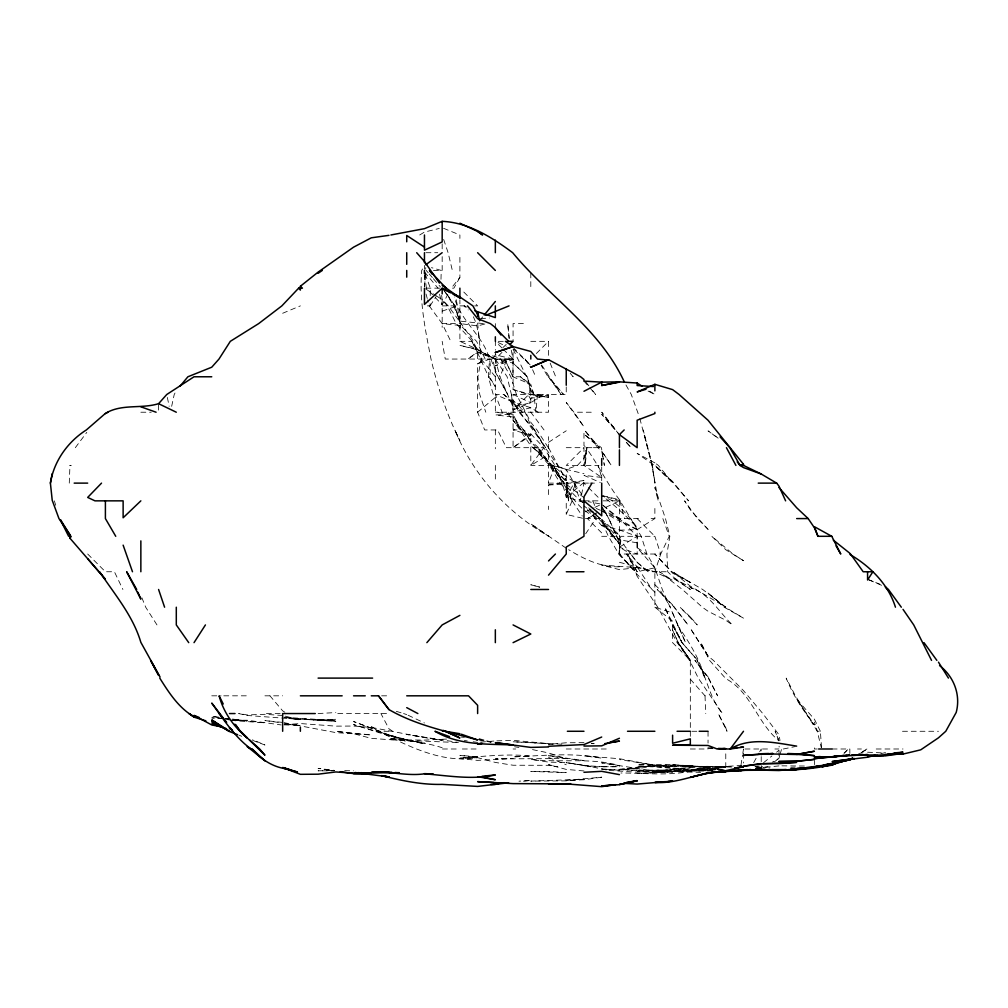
<?xml version="1.0" encoding="UTF-8"?>
<svg xmlns="http://www.w3.org/2000/svg" width="1008" height="1008" viewBox="0 0 1008 1008"><rect width="100%" height="100%" fill="white"/><g stroke="black" fill="none" stroke-linecap="round" stroke-linejoin="round"><path stroke-width="0.75" stroke-dasharray="5 3.75" d="M437.119 296.377L442.172 299.678L447.338 305.878L456.158 323.606L472.298 341.334L488.628 376.778L495.344 386.656L489.447 376.778C496.591 343.199 461.047 326.176 454.369 297.02M511.27 350.192L513.072 359.05L512.858 376.778L530.8 384.338L533.9 394.506L535.954 412.222L537.415 394.506M427.329 305.878L430.063 305.878L430.139 301.442M430.227 295.533L430.34 288.149L425.527 274.882M440.987 279.292L441.239 270.434L431.449 267.637M69.275 483.122L69.955 465.406L71.039 465.406L69.955 465.406M591.923 447.678L585.938 447.678L585.22 465.406L586.946 447.678L583.972 445.687L583.972 429.95M530.8 435.267L513.072 429.95L523.631 429.95L530.8 435.267L513.072 447.678L513.072 414.351L495.344 414.968L513.072 416.984L523.631 429.95L530.8 441.151L521.023 429.95L513.072 414.351L495.344 412.222L495.344 397.379L493.24 394.506L488.338 376.778L489.586 359.05L477.628 363.863L477.628 412.222L484.672 429.95L497.587 429.95L506.356 447.678L543.803 447.678L554.98 465.406L566.244 469.35L583.972 473.697M619.429 562.275L654.872 571.788L660.719 554.022L654.872 536.306L620.764 536.306L618.912 554.022L660.719 554.022L669.249 536.306L662.861 518.578M619.429 553.329L620.764 536.306M424.595 286.675L425.754 267.611M583.972 482.416L566.244 497.057L568.008 483.122L566.244 482.882L583.972 480.551L574.119 483.122L566.244 497.057L583.972 502.564M740.956 765.248L742.581 754.904M742.808 753.43L743.501 748.994L743.501 762.98M639.828 418.433L652.037 465.406L658.161 500.85L654.872 487.494L665.482 518.578L669.816 536.306L666.931 554.022L667.699 571.75L672.601 576.538L690.329 589.478L672.601 577.786L694.651 589.478L690.329 587.563C709.254 593.573 718.792 611.869 732.425 624.922L725.773 620.26L708.044 611.251L702.362 607.207L682.366 589.478L659.434 571.75L672.601 580.343L654.872 571.788L637.144 566.861L626.535 554.022L637.144 571.75L654.872 567.794L662.294 589.478L685.566 642.65L672.601 612.94L654.872 607.207L654.872 567.794L646.934 554.022L641.239 536.306L619.429 499.703C606.677 483.16 598.248 464.423 585.938 447.678M477.628 323.051L481.194 359.05L477.905 376.778L479.758 394.506L485.818 412.222M774.043 762.086L778.945 758.369L779.134 746.26M582.725 500.85L580.243 500.85L583.972 483.122L587.299 486.448M171.662 406.325L174.22 394.506L176.299 390.625M459.9 327.902L461.084 323.606L448.295 305.878L442.172 299.678L441.643 295.357M779.713 755.698L778.945 758.369L772.355 762.161M780.091 754.349L781.603 748.994L781.074 746.147M530.8 387.992L528.872 394.506L513.072 410.054L511.409 394.506L507.137 376.778L495.344 359.05L477.628 349.877L459.9 345.379L477.628 349.398L494.941 359.05L477.628 349.877L477.628 359.05M588.458 483.122L548.528 483.122L554.98 465.406L530.8 465.406L530.8 433.856L513.072 447.678M513.072 352.523L513.072 389.554L530.8 394.506L548.528 395.879L530.8 398.198L543.766 394.506L530.8 402.709L513.072 407.068L499.981 376.778L506.961 359.05L495.344 365.942L513.072 359.478L504.718 359.05L512.858 376.778L520.506 376.778L530.8 384.338M582.498 518.238L566.244 514.433L572.116 500.85L566.244 484.042L568.575 500.85L572.116 500.85L582.284 516.046M548.289 447.678L536.924 429.95L530.8 422.302L516.461 394.506L510.804 376.778L500.611 359.05L495.344 356.542L477.628 352.422L467.863 359.05L477.628 351.792L495.344 359.05L513.072 363.082L527.486 376.778L530.8 389.781L533.131 394.506L548.528 397.505L530.8 394.506L527.486 376.778L513.072 363.082M424.809 274.882L426.371 288.149L442.172 304.794L447.779 294.55M753.694 762.64L758.961 753.089M759.717 751.729L761.216 748.994L761.216 755.105M459.9 277.376L453.902 288.149L451.282 288.149L459.9 277.376L459.9 255.793M430.063 305.878L436.615 295.747M585.673 533.774L595.854 518.578L588.357 507.188M75.323 447.678L86.801 432.369M479.506 320.771L483.273 316.184M501.997 352.409L495.344 359.05L499.981 376.778M536.344 353.518L548.528 341.334L548.528 357.575M552.409 465.406L566.244 469.35L577.458 465.406L583.972 458.275L586.946 447.678L583.972 465.406L583.972 447.678L566.244 465.406L583.972 465.406L601.7 477.464L598.235 465.406M844.074 753.266L848.421 748.994L844.074 753.102M502.942 347.558L506.192 344.446M477.628 412.222L495.344 397.379M763.585 762.653L771.863 756M776.588 752.207L778.945 750.305M548.528 442.348L566.244 430.781M601.7 532.904L587.437 518.578L596.509 512.669M477.628 363.863L485.163 359.05L476.57 341.334L459.9 324.765M866.88 748.994L860.328 753.152L867.573 748.994M619.429 530.17L637.144 529.666L654.872 518.578L654.872 506.407M419.706 234.977L424.456 232.079L439.223 228.463M585.459 518.578L600.466 518.578L619.429 544.295L613.343 536.306L619.429 539.053L630.794 554.022L619.429 547.13L637.144 536.306L619.429 518.578L601.7 504.214L588.407 501.694M587.437 518.578L596.509 513.702M585.333 511.787L593.523 507.994M594.884 507.364L601.7 504.214L619.429 519.838M282.656 313.274L300.371 305.878M513.072 410.054L530.8 402.709L530.8 389.781M442.172 311.132L457.456 305.878L455.679 297.02M484.848 323.996L477.628 325.937L460.404 323.606L454.91 305.878L443.797 289.422M767.92 766.723L755.32 768.575L770.087 767.957M637.144 767.252L654.872 765.727L637.144 768.802L619.429 769.734C654.179 763.85 689.548 763.371 724.298 769.923M880.866 753.606L885.301 752.674M783.304 748.994L795.186 746.588M755.32 768.726L761.216 767.655L755.32 768.121M446.607 739.078L424.456 740.099L389 739.658L371.272 738.347L353.556 733.685L335.828 731.279L371.272 734.958L335.828 732.614L301.858 726.188M650.462 766.723L672.601 765.286L702.135 766.723L672.601 765.047L690.329 765.866L721.35 769.545M858.715 753.48L863.138 752.85M756.794 768.587L761.216 767.97L755.32 768.398M548.528 494.6L548.528 484.949L562.288 483.122L566.244 497.057M637.144 567.643L619.429 569.633L601.7 565.06L637.144 567.643L654.872 571.75M523.417 781.187L530.8 780.469L518.981 781.175M778.945 765.904L755.32 768.285M755.458 766.319L758.344 766.042M480.577 742.153L493.87 741.056M754.954 766.483L759.654 766.118M742.027 765.362L721.879 766.723M284.13 724.689L300.371 723.555L335.828 726.138L353.556 726.05L371.272 727.373L424.456 737.566L442.172 740.275L406.728 734.467L458.426 742.417M480.577 318.604L489.447 317.999M318.1 713.551L335.828 712.555M548.528 484.949L566.244 484.294L583.972 497.637L574.119 483.122L566.244 469.35L566.244 500.85M496.831 740.88L513.072 740.3L548.528 743.652L513.072 741.775L563.296 744.307M790.763 767.315L795.199 767.176M617.072 766.723L592.868 766.723L566.244 762.577L548.528 762.124L530.8 759.339C560.196 763.195 590.323 757.172 619.429 765.576L601.7 762.892L654.872 771.183L700.661 772.355M715.441 769.847L690.329 769.318L724.298 769.28M712.48 770.578L654.872 771.914C677.111 771.133 699.035 768.587 721.35 769.381C693.227 771.952 665.267 766.647 637.144 766.13C660.933 765.185 684.331 770.931 708.044 769.608L690.329 770.288L672.601 768.928L700.283 766.723L725.773 766.723L725.773 752.636M331.393 770.578L318.1 770.83L334.354 770.818L318.1 768.373L334.354 770.377M781.906 765.841L805.543 766.042M705.323 766.723L672.601 766.672L637.144 764.24L672.601 764.606L703.975 766.723M233.906 720.317L247.199 720.229L281.182 724.941M583.972 742.644L566.244 742.77L548.528 744.408L555.912 744.66M425.93 252.706L437.749 252.706M433.453 270.434L442.172 270.434L442.172 255.629M425.93 288.149L440.735 288.149M442.172 305.878L457.456 305.878L459.9 323.606M459.9 305.878L465.809 305.878M474.68 305.878L477.628 305.878L462.118 290.367M483.399 323.606L459.9 321.086L453.65 305.878L445.234 291.955M523.391 323.606L513.072 323.606L513.072 340.843M459.9 341.334L471.794 341.334L477.628 349.398L459.9 341.334L459.9 299.968M498.305 341.334L504.214 341.334M530.8 341.334L548.528 341.334M503.105 349.083L513.072 359.05L445.259 359.05L442.172 341.334M488.338 376.778L489.447 376.778M538.209 412.222L530.8 407.711L513.072 402.129L503.824 394.506L495.344 394.506L495.344 351.666M544.03 429.95L530.8 412.222L530.8 407.711L513.072 412.222L513.072 394.506L548.528 394.506L548.528 412.222L495.344 412.222M551.338 394.506L566.244 394.506L566.244 386.896M140.855 412.222L151.2 412.222M577.496 412.222L591.734 412.222M548.528 447.678L566.244 480.677C557.663 462.496 543.476 447.917 534.53 429.95L545.605 447.678L513.072 402.444L522.295 412.222L503.824 394.506M566.244 447.678L583.972 447.678M593.422 447.678L601.7 447.678M586.013 465.406L598.941 465.406M589.945 483.122L594.43 483.122M584.199 500.85L600.239 500.85M603.175 500.85L619.429 500.85L601.7 509.292L619.429 518.578L639.689 518.578M651.118 518.578L654.872 518.578M601.7 536.306L619.429 536.306M652.491 571.75L667.699 571.75M211.756 695.822L221.067 695.822M223.776 695.822L247.199 695.822M264.928 695.822L282.656 695.822M381.616 695.822L389 695.822M690.329 679.178L705.008 695.822L708.044 695.822M266.414 713.551L281.182 713.551M337.768 713.551L389 713.551M389 731.279L379.852 731.279L353.556 721.539L406.728 741.636L389 734.933L406.728 739.696L389 735.79L353.556 724.601L406.728 740.061L424.456 743.816L389 735.79L378.454 731.279C409.235 746.5 441.983 763.762 477.628 757.638L459.9 758.633L477.628 760.372L513.072 758.457L495.344 758.898L566.244 758.558L583.972 760.511L548.528 755.748L566.244 758.696L548.528 752.913L532.274 749.561M691.803 731.279L697.712 731.279M821.52 747.52L820.386 731.279L817.362 731.279L814.401 722.106M902.488 731.279L938.473 731.279M442.449 748.994L459.9 748.994M462.332 748.994L477.162 748.994M513.072 748.994L515.768 748.994M566.244 748.994L608.328 748.994M690.329 748.994L708.044 748.994M745.013 748.994L768.373 748.994M774.887 748.994L778.945 748.994M817.286 748.994L814.401 748.994L814.401 747.898M832.117 748.994L849.845 748.994L849.845 753.455M857.531 748.994L861.424 748.994M876.204 748.994L903.017 748.994M601.7 766.723L619.429 766.723M690.329 766.723L732.199 766.723M762.602 766.723L761.216 766.723L761.216 765.513M725.773 766.723L708.044 766.672L731.959 766.508M344.698 770.666L353.556 770.83M513.072 359.478L495.344 359.05L477.628 352.422M712.48 771.044L690.329 770.591L705.688 766.723C678.649 777.47 649.215 772.985 620.903 772.997M731.682 767.025L722.635 766.723M230.958 720.405L264.928 722.887L225.049 718.49M225.049 718.414L247.199 720.972L232.432 719.057M284.13 724.853L300.371 725.47L284.13 723.996L300.371 725.76L284.13 722.698M230.958 720.065L247.199 720.695M708.044 769.759L712.48 769.936M604.485 766.723L583.972 765.626L590.915 766.723L583.972 765.185L607.61 770.213M867.573 752.207L885.301 753.039M456.952 742.518L389 739.658L406.728 739.733L389 738.398L424.456 743.009M282.656 715.466L264.928 714.307L247.199 714.937L238.657 713.551L247.199 715.466L300.371 719.422L284.13 717.167M461.374 737.113L464.335 737.314M583.972 770.944L566.244 769.419L548.528 764.669L557.802 766.723L548.528 765.311L513.072 765.236L495.344 762.439L477.628 757.676L459.9 755.345L477.628 756.844L459.9 757.991C483.512 756.554 507.15 753.392 530.8 756.113L513.072 756.869C542.594 755.786 572.456 752.258 601.7 758.142L583.972 755.887L619.429 758.722L654.872 765.248L672.601 766.483L708.044 766.332L725.773 767.479M654.872 765.248L672.601 766.672L654.872 765.185L619.429 759.541M619.429 566.786C600.957 567.441 584.073 559.075 568.676 549.7M284.13 717.255L335.828 720.619L318.1 720.04L335.828 719.271L318.1 720.418L284.13 717.28L300.371 720.04L284.13 715.844M459.9 325.458L442.172 323.606L429.244 305.878L427.644 299.968M282.656 722.421L264.928 720.569L281.182 722.774M601.7 477.464L583.972 475.335L600.34 482.53M609.084 770.389L637.144 772.241L654.872 771.485L637.144 771.347L654.872 771.687L690.329 767.806C660.807 771.788 631.386 770.137 601.7 769.016L619.429 770.251L637.144 767.97L619.429 769.192L654.872 772.493L672.601 771.032L654.872 771.183L672.601 769.973L637.144 770.288L690.329 770.553L708.044 768.083L690.329 769.948L725.773 767.378L708.044 767.882L700.699 766.723M219.139 717.23L211.756 716.197L219.139 717.784M464.335 740.502L467.284 740.918M473.193 741.762L477.628 742.392M514.534 746.764L518.893 747.432M371.272 726.352C391.973 741.548 418.723 739.796 442.172 747.747M637.144 542.795L619.429 539.847L601.7 519.448L619.429 534.883L601.7 525.571L583.972 505.928L600.579 518.578C575.366 511.51 565.4 485.78 553.216 465.406L564.077 483.122L549.889 465.406C561.292 477.754 569.936 493.655 583.972 503.194M406.728 740.061L424.456 743.022M284.13 723.215L300.371 725.924M477.628 739.481L492.395 742.14M479.102 739.796L490.921 742.253M225.049 719.057L229.471 720.002M513.072 359.05L495.344 354.841L492.849 359.05L495.344 372.116L507.73 394.506L498.053 376.778L490.783 359.05M601.7 525.571L619.429 529.956L637.144 536.306L637.144 554.022L619.429 547.13M479.102 738.625L490.921 741.938M396.283 711.333L402.104 713.11M513.072 414.351L506.407 412.222L521.023 429.95L513.072 416.984M403.553 713.551L406.728 714.584M513.072 389.554L527.99 394.506L530.8 399.533M252.655 740.389L264.928 745L252.655 739.683M239.022 735.235L241.744 736.268M867.573 579.298L879.845 584.136M443.545 228.287L459.9 234.977L459.9 238.392M548.528 757.386L566.244 764.782M868.934 579.877L883.94 586.316M513.072 402.129L495.344 394.506L502.085 412.222M596.245 508.486L600.34 510.25M498.078 342.544L506.255 346.198M466.717 307.125L463.995 305.878L468.191 309.935M513.072 394.506L530.8 402.709M513.072 429.03L515.063 429.95M601.7 510.842L618.156 518.578L637.144 529.666L637.144 547.684L654.872 567.794M408.089 715.226L424.456 722.975M648.056 391.054L654.872 394.506L647.275 389.592M637.144 529.666L614.603 518.578L601.7 510.93M284.836 712.202L282.656 710.854L269.955 695.822M637.144 547.684L646.934 554.022M425.716 288.981L435.847 295.558M392.641 731.279L389 728.834L380.911 713.551M566.244 548.251L530.8 523.82L548.528 536.168C506.419 512.24 473.168 474.743 454.847 429.95L459.9 440.723C446.935 414.83 437.598 387.236 431.008 359.05C425.326 329.994 419.076 300.182 421.735 270.434L424.456 265.646L424.456 269.237M654.872 607.207L672.601 621.142L672.601 642.65L690.329 660.379L690.329 729.792M619.429 542.795L612.146 536.306L601.7 520.632M520.506 376.778L530.8 386.064L533.9 394.506M513.072 347.395L530.8 365.501L513.072 348.579M654.872 584.69L659.749 589.478L670.534 607.207M501.997 347.974L495.344 341.334L495.344 350.192M637.144 518.578L654.872 536.306M588.407 487.557L599.483 498.632M87.683 554.022L105.399 571.75L114.395 571.75L122.9 589.478M590.234 508.964L599.609 518.578L594.733 513.034M620.248 500.85L603.175 495.835L619.429 499.703L619.429 554.022L637.144 574.358L654.872 592.099L651.987 589.478L637.144 566.836M530.8 433.856L543.803 447.678L530.8 465.406L548.528 454.797L548.528 483.122M626.296 442.348L631.197 447.678L626.296 442.247M619.429 554.022L635.582 571.75L619.429 555.03L608.429 536.306L601.7 521.59L613.746 536.306L591.696 510.3M583.972 381.125L588.848 386.694M589.819 387.815L595.652 394.506L590.272 387.601M619.429 434.889L601.726 412.222L615.712 429.95L601.7 414.338L619.429 434.637M426.195 270.434L428.236 272.79M429.257 273.974L432.331 277.515M433.352 278.699L440.496 286.978M570.2 373.275L573.161 376.778L571.435 374.459M424.456 271.921L438.014 288.149M481.194 359.05L495.344 376.778M530.8 425.275L534.467 429.95M585.774 381.843L589.365 386.442M541.611 365.022L561.128 394.506L548.528 376.778L563.623 394.506L548.012 376.778L541.12 365.387M443.205 289.422L454.91 305.878L460.404 323.606L459.9 314.987M525.105 359.05L530.8 367.542M677.288 624.922C688.64 641.416 699.653 658.552 704.869 678.107L697.032 660.379C707.225 677.477 709.191 698.027 722.509 713.551L698.267 678.107L690.329 661.79L677.956 642.65L690.329 660.379L677.137 642.65L657.783 607.207L637.144 576.261L627.656 554.022L637.144 571.75M562.288 483.122C552.548 463.05 534.101 449.429 523.631 429.95M156.971 624.922L145.694 607.207L141.397 596.534M548.528 447.136L548.528 448.119L548.528 436.678M625.955 384.955L631.298 394.506L639.387 416.984M572.116 500.85L566.244 490.178L560.183 483.122L549.461 465.406L533.812 447.678L548.528 461.979L566.244 476.671L575.946 483.122L568.575 500.85L566.244 483.122M513.072 349.247L526.655 376.778M471.794 341.334L477.628 352.901L473.558 341.334L461.084 323.606L442.172 323.606L450.778 341.334M820.386 731.279L814.401 719.208L796.673 699.136L814.401 724.928C803.023 710.602 792.981 695.142 786.177 678.107L795.438 695.822L817.236 731.279L821.255 747.52M504.718 359.05L513.072 376.778M592.691 500.85L595.678 507.667M532.615 369.734L535.651 376.778M473.382 316.789L476.305 323.606L479.934 341.334M550.192 363.145L555.71 376.778M778.945 740.767L775.152 731.279L778.945 740.83C756.97 722.761 751.603 692.597 725.773 678.623L709.569 660.379L700.762 642.65L708.044 656.095L713.387 660.379L743.501 690.619L762.791 713.551L778.945 734.706L780.016 740.426M574.119 483.122L580.243 500.85M443.659 239.413L448.094 252.706L452.353 270.434M54.369 500.85L55.717 505.285M426.056 294.059L427.253 298.494M619.882 500.85L624.506 518.578M439.526 294.21L442.172 304.794M167.353 397.454L169.168 406.325M602.771 456.737L601.7 450.954L611.327 465.406L601.7 451.244L597.82 447.678L584.413 429.95L599.458 447.678L583.972 434.083L601.423 447.678L604.384 465.406L603.036 458.174M511.409 394.506L513.072 407.068M705.008 695.822L705.776 713.551M814.401 760.397L814.401 764.669M761.216 756.643L761.216 762.741M708.044 731.279L708.044 743.098M690.329 731.279L690.329 737.188M601.7 466.893L601.7 481.837M566.244 503.269L566.244 514.433M548.528 506.142L548.528 509.531M530.8 272.866L530.8 288.149M495.344 323.606L495.344 327.613M495.344 429.95L495.344 448.812M495.344 465.406L495.344 479.039M442.172 243.848L442.172 251.231M442.172 299.678L442.172 327.348M424.456 274.793L424.456 286.675M158.584 405.115L158.584 412.222M708.044 766.912L690.329 770.692L708.044 770.641L654.872 771.914L690.329 770.553L708.044 766.912M601.7 777.193L583.972 779.751L566.244 780.368L601.7 777.193M583.972 779.31L566.244 780.86L530.8 781.099L583.972 779.247M672.601 772.027L637.144 773.464L672.601 772.027M548.528 771.473L530.8 771.435L566.244 772.619L548.528 771.473M318.1 719.624L300.371 719.107L335.828 721.388L318.1 719.624M223.574 718.364L211.756 717.91L223.574 718.414M594.317 743.665L591.356 743.539L594.317 743.791M761.216 768.298L755.32 767.983L761.216 768.298M583.972 765.45L566.244 762.691L583.972 765.45M539.671 587.122L530.8 584.753L539.645 587.122M612.574 500.85L601.7 495.608C614.603 504.882 626.157 516.121 637.144 527.587L630.542 518.578L619.429 506.558L612.574 500.85M690.329 582.473L672.601 573.187L654.872 554.022L671.933 571.75L702.689 589.478L725.773 607.207L690.329 586.139L672.601 571.75L690.329 582.473M654.872 462.886L637.144 453.411L654.872 465.772L672.601 482.404L688.54 500.85L672.601 481.496L655.2 465.406L672.601 482.794L658.363 465.406L654.872 462.886M743.501 618.169L724.198 607.207L708.044 593.006L725.382 607.207L743.501 618.169M743.501 560.713L725.773 549.688L711.774 536.306L733.068 554.022L743.501 560.713M718.175 438.178L708.044 430.907L718.175 438.241M648.232 571.75L637.144 562.401L630.693 554.022L637.144 562.275L648.232 571.75M538.511 447.678L530.8 440.912L513.072 420.185L530.8 445.763L548.528 461.979L537.415 447.678L550.658 465.406L566.244 481.534L551.086 465.406L538.511 447.678M534.706 429.95L518.931 412.222L513.072 400.277L525.13 412.222L530.8 425.628L534.706 429.95M690.329 616.946L679.997 607.207L697.259 624.922L690.329 616.946M672.601 604.888L657.178 589.478L672.601 605.329L688.036 624.922L672.601 604.888M708.044 529.339L697.423 518.578L684.571 500.85L690.329 509.846L708.044 529.339M697.637 660.379L682.013 642.65L672.601 624.922L682.063 642.65L672.601 625.628L664.826 607.207L682.013 642.65L697.637 660.379M708.044 676.872L694.928 660.379L708.296 678.107L717.62 695.822L708.044 676.872M573.943 412.222L566.244 402.507L583.972 426.825L573.943 412.222M690.329 660.379L678.233 642.65L672.601 630.038L678.233 642.65L690.329 660.379M708.044 656.095L690.329 628.337L708.044 656.095M608.782 518.578L602.406 507.377L608.769 518.578L619.429 542.241L608.782 518.578M725.773 727.789L718.225 713.551L727.007 731.279L725.773 727.789M652.39 465.406L643.243 429.95L652.037 465.406L654.872 483.122L652.39 465.406M509.179 338.373L507.704 323.606L509.166 338.373"/><path stroke-width="1.5" d="M87.683 558.709L105.399 579.247L69.955 538.234L69.955 534.857L58.955 518.578L52.227 500.308L50.4 483.122L52.227 473.647M50.4 483.122C53.865 461.286 67.725 441.769 86.348 429.95L105.399 413.419C121.678 403.515 141.032 409.084 158.584 403.691L176.299 412.222M591.961 483.122L583.972 496.793L583.972 536.306L566.244 547.067L566.244 554.022L548.528 575.152M194.027 642.65L205.43 624.922M69.955 538.234L71.215 536.306L69.955 536.306M743.501 731.279L730.22 748.994L717.154 748.994L708.044 745.466L672.601 745.227L690.329 744.635M484.218 315.038L495.344 301.493M180.167 386.014L187.904 376.778L211.756 367.202L218.988 359.05L230.315 341.334L258.665 323.606L281.862 305.878L298.658 288.149L302.425 288.149L300.371 286.259L318.1 272.122L353.556 247.174L371.272 237.825L389 235.343M426.863 642.65L442.172 624.922L459.9 615.359M158.584 403.691L166.748 394.506L194.027 376.778L211.756 376.778M101.531 483.122L87.683 497.423L94.979 500.85L123.127 500.85L123.127 517.772L140.855 500.85M548.528 560.939L555.421 554.022M509.758 344.648L513.072 341.334L507.163 341.334M619.429 447.678L619.429 434.624L624.166 429.95M425.716 264.802L442.172 252.706M318.1 273.319L322.295 270.434M852.466 758.129L849.845 759.793L832.117 763.799L814.401 766.723L820.31 765.639L817.349 766.08M852.466 758.104L849.845 759.767L823.259 765.097L832.117 763.799L843.935 760.46M105.399 413.645L108.007 412.222M583.972 391.268L601.7 382.145L619.429 381.856L637.144 383.04L642.209 386.316M513.072 642.65L530.8 634.007L513.072 624.922M485.806 315.302L509.053 305.878M785.61 500.85L778.945 486.07L776.639 483.122L761.216 474.012L743.501 465.406L743.501 464.297L708.044 420.26L679.102 394.506L672.601 389.617L654.872 384.325L637.144 391.923L646.015 389.277M619.429 738.259L601.7 745.844L583.972 746.059M601.7 737.024L583.972 744.584L548.528 746.285M548.528 359.68L530.8 367.227L548.528 359.68L580.608 376.778L583.972 379.537L583.972 381.125L601.7 382.145M624.431 382.234C600.176 329.011 549.335 296.982 513.072 253.172L512.681 252.706C492.106 237.384 468.443 222.44 442.172 221.344L424.456 228.665L390.89 234.977M848.371 759.314C809.512 774.862 766.584 768.348 725.773 771.032L743.501 770.188L718.389 771.196M743.501 464.297L739.973 465.406L737.176 461.853M742.027 770.566L711.005 772.43L725.773 771.977C701.48 770.641 679.354 784.274 654.872 782.435L665.217 781.654M708.044 772.758L690.329 777.344L708.044 773.136L725.773 770.666L743.501 766.723L734.643 767.983M874.957 755.32L867.573 757.222L832.117 761.569L854.28 758.457M854.28 758.696C829.483 764.278 804.636 770.931 778.945 769.961L786.341 769.608L771.561 769.608M826.333 765.715L821.986 766.723L832.117 765.16L837.572 762.376L832.117 765.034L832.117 764.379M601.7 381.969L601.7 385.497L619.429 381.856M601.7 385.497L619.429 382.145M750.884 769.532L740.552 770.553M604.661 743.677L619.429 741.069L607.61 743.009M813.166 766.723L814.401 766.534M761.216 763.547L743.501 766.193L761.216 763.9L796.673 762.363L778.945 763.648L762.703 763.56M724.45 748.427L720.455 748.994L725.773 748.629L718.389 748.427M799.672 768.676L778.945 770.528L743.501 769.734L747.936 769.621M804.17 768.033L807.169 767.592M615.548 784.665L601.7 786.656L566.244 783.896L513.072 783.619L477.628 781.641L493.87 782.51M743.501 770.427L749.41 769.608M734.643 768.058L743.501 766.861M626.812 782.233L637.144 780.86L619.429 784.451L637.144 780.62L619.429 784.652L601.7 785.975L614.011 784.753M504.214 782.662L495.344 783.783L504.214 782.775M355.03 772.519L389 776.929L381.616 775.618C401.474 780.595 421.533 784.93 442.172 784.375L477.628 786.416L508.649 782.775M832.117 756.895L843.935 755.471L814.401 758.646L846.896 755.446M482.063 776.261L495.344 774.938C471.87 780.079 448.031 775.606 424.456 773.829C406.615 776.336 389.138 770.881 371.272 772.43L391.961 772.456M814.401 757.021L832.117 756.794L849.845 755.131L832.117 756.769L814.401 757.021L820.31 756.554M894.159 752.926L903.017 752.182L885.301 755.068L851.332 755.332L867.573 754.576L832.117 756.769M668.165 781.439L672.601 781.099L637.144 784.073L623.864 783.355M733.156 747.747L737.591 747.457M740.552 747.268L743.501 747.079L730.22 748.994C750.242 736.861 774.938 742.707 796.673 746.122M867.573 756.416L883.827 755.471M583.972 772.292L601.7 771.322L619.429 774.623M566.244 783.896L570.679 783.707L548.528 783.884M768.613 753.493L761.216 753.745L796.673 754.513L814.401 751.237L796.673 754.387L814.401 755.647L802.582 754.438M548.528 746.966L530.8 747.407L495.344 742.657L513.072 744.95C486.511 743.929 458.741 745.416 434.965 731.279L449.568 736.621M877.918 755.496L867.573 755.672L885.301 755.874L901.543 753.543L885.301 754.589L903.017 754.085L920.745 749.826L938.473 737.806L945.769 731.279L956.201 712.442C960.926 694.852 953.858 676.507 939.557 665.57M372.758 772.443L389 772.292L353.556 773.161L335.828 771.952L318.1 774.194L300.371 774.32L282.656 767.504L297.423 772.027L282.656 767.983L288.565 768.953M743.501 465.406L739.973 465.406L743.501 467.586L761.216 474.012M74.164 483.122L87.683 483.122M758.23 483.122L776.639 483.122M796.673 518.578L808.164 518.578L814.401 527.751L817.942 536.306L831.764 536.306L840.76 554.022L836.048 545.92M566.307 571.75L583.972 571.75M530.8 589.478L548.528 589.478M318.1 678.107L372.62 678.107M300.371 695.822L342.153 695.822M353.556 695.822L365.261 695.822M371.272 695.822L378.504 695.822L389 709.607C416.405 725.445 447.577 731.606 477.628 739.948L461.374 734.227M406.728 695.822L468.531 695.822L477.628 705.298L477.628 713.551M229.471 713.551L235.053 713.551M315.29 713.551L282.656 713.551L282.656 731.279M567.365 731.279L583.972 731.279M627.518 731.279L654.872 731.279M677.061 731.279L690.329 731.279M699.161 731.279L708.044 731.279M818.622 748.994L832.117 748.994M490.921 784.438L495.344 784.438M391.961 772.607L389 772.582L399.344 772.972M394.909 772.632L399.344 772.67M353.556 773.627L368.323 773.766L353.556 773.627L340.263 771.687M888.25 753.732L903.017 754.085L892.685 753.48M708.044 748.138L712.48 748.264M787.815 753.493L796.673 753.833M424.456 773.627L433.314 773.993M394.909 772.619L399.344 772.859M653.398 386.543L637.144 385.535L637.144 383.04M357.991 772.645L362.414 773.023M548.528 360.146L537.478 359.05L530.8 351.464L513.072 346.601L505.399 341.334M360.94 772.645L371.272 774.068L363.888 772.72M288.565 769.028C274.088 767.97 261.425 759.881 252.164 748.994L264.928 760.826L247.199 746.563L251.08 748.994C234.751 737.138 223.474 719.347 211.756 703.093L226.636 722.459L224.759 720.229M459.9 733.711L442.172 730.787L445.397 731.279L459.9 737.969L443.255 730.372M477.628 776.702L495.344 779.713L480.577 776.714M381.616 775.706L389 777.067M222.088 726.919L211.756 724.954L194.027 715.415L199.483 717.633M222.088 726.529L211.756 723.996L226.523 728.708M205.846 720.808L194.027 717.142L189.088 713.551L194.027 716.764C178.681 707.944 168.941 692.698 159.755 678.107M140.855 406.804L156.101 412.222M237.661 734.719L228.854 731.279L211.756 719.951L229.471 731.279L211.756 721.715L218.572 724.777M474.907 310.855L495.344 317.583L495.344 305.878M459.9 223.222L477.628 231.437L482.555 234.977L477.628 231.424M229.471 728.482L232.193 729.88M406.728 707.641L417.866 713.551M450.362 292.723L442.172 288.263L424.456 304.403L424.456 288.149M453.083 294.21L459.9 297.927L442.172 285.188L446.065 288.149L429.471 270.434L432.193 274.201M831.764 536.306L814.401 526.705L817.942 536.306M424.456 247.086L406.728 235.481L406.728 241.794M849.845 554.375C870.219 566.32 888.287 584.199 895.457 607.207M619.429 434.624L637.144 447.678L637.144 420.223L654.872 413.545L654.872 412.222M833.301 540.099L849.845 553.266M583.972 500.85L601.7 515.781L601.7 483.122M249.48 739.872L259.699 748.994L264.928 755.156L240.471 731.279L247.199 737.944C233.932 726.881 223.612 712.669 219.114 695.822L223.247 704.012M808.164 518.578L796.673 507.767L778.945 487.494M477.628 252.706L495.344 270.434M495.344 327.978L508.586 341.334M887.683 589.478L885.301 586.908L888.439 589.478L901.316 607.207M229.471 727.574L232.861 731.279M298.658 288.149L300.371 290.065L300.371 286.259M416.695 252.706L424.456 261.475L439.475 283.109M219.101 713.551L222.881 717.998M720.052 436.842L729.868 447.678L740.086 465.406M467.485 305.878L477.628 318.679L490.354 323.606L495.344 327.499L500.938 335.047M378.504 695.822L389 709.607M234.864 724.172L240.257 731.279L235.759 724.815M923.996 642.65L936.86 660.379M850.538 554.022L863.176 571.75L872.89 571.75L867.573 579.991L867.573 571.75M188.735 642.65L176.299 624.922L176.299 607.207M903.017 609.361L913.727 624.922L931.531 660.379M99.653 571.75C114.71 594.581 132.917 615.523 140.855 642.361L160.07 677.011M938.473 662.143L948.452 678.107M60.568 519.826L69.955 534.857M115.744 536.306L105.399 518.578L105.399 500.85M136.71 589.478L126.668 571.75L140.855 599.105L137.894 592.225M158.584 674.843L150.595 660.379L158.584 675.448M477.628 314.559L472.916 305.878L459.9 296.969L442.172 288.263L442.172 293.908M726.428 447.678L735.903 465.406M60.467 519.939L68.632 536.306M123.127 545.139L132.489 571.75M158.584 589.478L164.594 607.207M479.619 320.72L477.628 312.102L477.628 316.273M690.329 745.214L690.329 738.851L672.601 743.261L672.601 735.185M654.872 384.325L654.872 390.877M619.429 449.833L619.429 465.406M601.7 458.59L601.7 465.406M566.244 368.613L566.244 385.245M530.8 355.333L530.8 359.05M495.344 240.118L495.344 252.706M495.344 336.785L495.344 341.334M495.344 629.786L495.344 642.65M459.9 288.149L459.9 298.494M442.172 221.344L442.172 241.907L424.456 250.198L424.456 234.977M424.456 252.706L424.456 262.836M424.456 270.434L424.456 273.634M406.728 252.706L406.728 264.335M406.728 270.434L406.728 277.15M300.371 727.058L300.371 731.279M140.855 540.88L140.855 571.75M513.072 346.55L495.344 352.498L513.072 346.55M817.324 766.723L796.673 768.575L817.324 766.723M482.063 743.438L477.628 743.929L482.063 743.387M814.401 759.377L796.673 761.254L778.945 761.494L796.673 761.254L814.401 759.377M761.216 754.085L743.501 755.383L773.035 753.505L761.216 754.085M796.673 769.117L790.763 769.394L796.673 769.117M796.673 769.343L790.763 769.469L796.673 769.419"/></g></svg>
